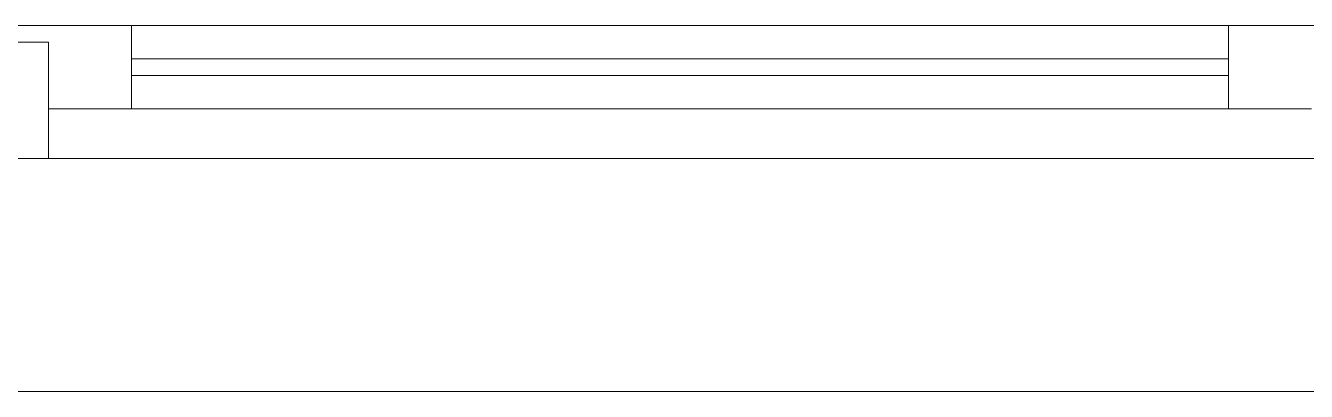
# Model space of a CAD drawing. Header units: millimetres. Extents: x -164500 to 426394, y -23753 to 102118.
# Drawn here: x 219488 to 220259, y 74281 to 74501 of the extents above; entities that cross this region are included whole.
import ezdxf

# ---------------------------------------------------------------- set-up
doc = ezdxf.new("R2010")
doc.units = ezdxf.units.MM
for name, color, linetype, lineweight in [('A-GLAZ', 7, 'Continuous', 9), ('A-GLAZ-1', 7, 'Continuous', 5), ('A-WALL', 7, 'Continuous', 5)]:
    doc.layers.add(name, color=color, linetype=linetype, lineweight=lineweight)

# ---------------------------------------------------------------- blocks, each defined once
blk = doc.blocks.new('120_Окно_СКБ_1Ст - 120_Окно_СКБ_1Ст 900х2500_h_-22445987-Объем проектирования 2 этажа')
at = {"layer": 'A-GLAZ'}
for p, q in [((380, -127), (380, -57)), ((380, -57), (450, -57)), ((380, -87), (-380, -87)), ((-330, -137), (-330, -87)), ((330, -137), (330, -87)), ((380, -127), (380, -87)), ((450, -127), (380, -127)), ((400, -127), (380, -127)), ((-400, -137), (400, -137)), ((400, -137), (-400, -137))]:
    blk.add_line(p, q, dxfattribs=at)
at = {"layer": 'A-GLAZ-1'}
for p, q in [((450, -57), (-450, -57)), ((-330, -107), (330, -107)), ((330, -117), (-330, -117))]:
    blk.add_line(p, q, dxfattribs=at)
blk = doc.blocks.new('2floor')
at = {"layer": 'A-WALL'}
blk.add_line((220332.12, -258), (219432.12, -258), dxfattribs=at)
at = {"layer": 'A-GLAZ', "color": 3, "rotation": 180}
blk.add_blockref('120_Окно_СКБ_1Ст - 120_Окно_СКБ_1Ст 900х2500_h_-22445987-Объем проектирования 2 этажа', (219882.12, -175), dxfattribs=at)

msp = doc.modelspace()

# ---------------------------------------------------------------- block references
msp.add_blockref('2floor', (0, 74539.358))

doc.saveas('drawing.dxf')
